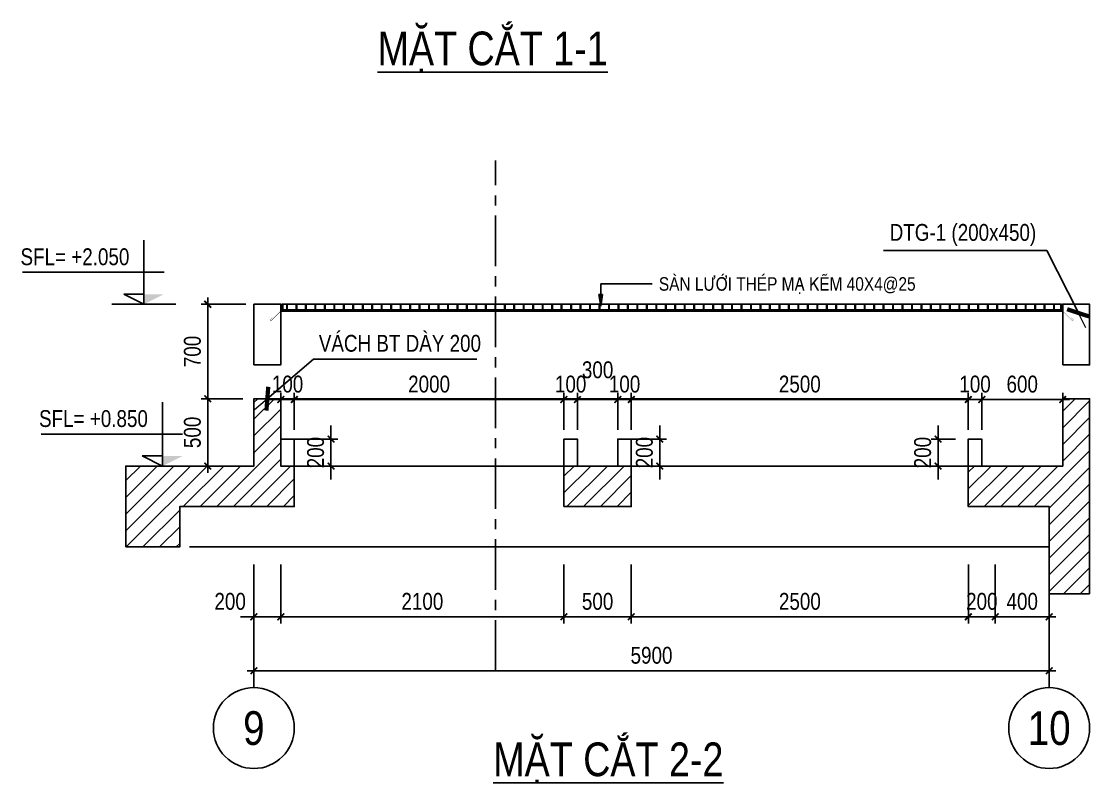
# Model space of a CAD drawing. Header units: millimetres. Extents: x -3582679 to -3542129, y 680309 to 797609.
# Drawn here: x -3558885 to -3550960, y 754673 to 760326 of the extents above; entities that cross this region are included whole.
import ezdxf
from ezdxf.enums import TextEntityAlignment as Align

# ---------------------------------------------------------------- set-up
doc = ezdxf.new("R2010")
doc.units = ezdxf.units.MM
doc.header["$LTSCALE"] = 100
doc.header["$MEASUREMENT"] = 0
doc.linetypes.add('CENTER', pattern=[2, 1.25, -0.25, 0.25, -0.25])
doc.layers.get('0').update_dxf_attribs({"lineweight": 9})
for name, color, linetype in [('01PM. TEXT A', 3, 'Continuous'), ('02PM. TEXT B', 4, 'Continuous'), ('03PM. TEXT C', 1, 'Continuous'), ('04PM. THIN', 7, 'Continuous'), ('05PM. FRAME', 4, 'Continuous'), ('11PM. DIM', 2, 'Continuous'), ('12PM. GRID', 8, 'CENTER'), ('13PM. HATCH', 8, 'Continuous'), ('A14-Chi tiet Thong gio ham$0$Brick Wall', 4, 'Continuous'), ('A14-Chi tiet Thong gio ham$0$Concrete Line', 6, 'Continuous'), ('A14-Chi tiet Thong gio ham$0$Line', 3, 'Continuous'), ('A14-Chi tiet Thong gio ham$0$Net cat Tuong', 4, 'Continuous'), ('BLOCK A - CHI TIET THANG 4$0$Ky hieu Truc', 1, 'Continuous')]:
    doc.layers.add(name, color=color, linetype=linetype)
for name, color, linetype, lineweight in [('A14-Chi tiet Thong gio ham$0$Dim 50', 1, 'Continuous', 5), ('A14-Chi tiet Thong gio ham$0$HATCH', 8, 'Continuous', 9), ('A14-Chi tiet Thong gio ham$0$Net Thay khac', 30, 'Continuous', 15)]:
    doc.layers.add(name, color=color, linetype=linetype, lineweight=lineweight)
doc.styles.add('[PMDC2013]STYLE', font='arial.ttf', dxfattribs={"width": 0.8})
doc.styles.add('A14-Chi tiet Thong gio ham$0$Arial_C', font='arial.ttf')
doc.styles.add('A14-Chi tiet Thong gio ham$0$VNI-HelveC', font='VHELVCN_0.TTF')
doc.styles.add('BLOCK A - CHI TIET THANG 4$0$VNI-HelveC', font='VHELVCN_0.TTF')
doc.dimstyles.new('20', dxfattribs={"dimtxt": 250, "dimasz": 200, "dimexe": 250, "dimexo": 0, "dimgap": 100, "dimtad": 1, "dimdec": 0, "dimlfac": 0.2, "dimzin": 0, "dimdsep": 46, "dimtxsty": '[PMDC2013]STYLE', "dimblk": 'TICK', "dimcen": 0, "dimdle": 300, "dimclrd": 2, "dimclre": 2, "dimclrt": 4, "dimadec": 0, "dimazin": 0, "dimtfac": 0.004, "dimtdec": 0, "dimtix": 1, "dimtmove": 2, "dimatfit": 3, "dimldrblk": 'TICK', "dimfxl": 1, "dimtvp": 0.8, "dimtolj": 1, "dimtzin": 0, "dimarcsym": 0})
doc.dimstyles.new('A14-Chi tiet Thong gio ham$0$Dim 50 (A1-A2)', dxfattribs={"dimscale": 50, "dimtxt": 2, "dimasz": 0.7, "dimexe": 0, "dimexo": 1, "dimgap": 1, "dimtad": 1, "dimdec": 0, "dimzin": 12, "dimdsep": 46, "dimtxsty": 'A14-Chi tiet Thong gio ham$0$VNI-HelveC', "dimblk": 'A14-Chi tiet Thong gio ham$0$_Dot', "dimcen": 1, "dimclrd": 256, "dimclre": 256, "dimclrt": 3, "dimadec": 0, "dimazin": 0, "dimtfac": 1, "dimtdec": 0, "dimtix": 1, "dimtmove": 2, "dimatfit": 3, "dimldrblk": 'A14-Chi tiet Thong gio ham$0$HTT Arrow 30', "dimfxl": 1, "dimtolj": 1, "dimtzin": 0, "dimarcsym": 0})
pattern_1 = [(45, (2443.07, -562.45), (-61.8718434, 61.8718434), [])]

# ---------------------------------------------------------------- blocks, each defined once
blk = doc.blocks.new('BLOCK A - CHI TIET THANG 4$0$HTT-Grid')
at = {"layer": '05PM. FRAME', "linetype": 'ByBlock', "lineweight": -2}
blk.add_line((0, -2.5), (0, 0), dxfattribs=at)
blk.add_circle((0, -8.5), 6, dxfattribs=at)
at = {"layer": '03PM. TEXT C', "linetype": 'ByBlock', "lineweight": -2, "style": 'BLOCK A - CHI TIET THANG 4$0$VNI-HelveC'}
blk.add_attdef('GRID', text='', height=5, dxfattribs=at).set_placement((0, -8.5), align=Align.MIDDLE)
blk = doc.blocks.new('TICK')
at = {"color": 0, "linetype": 'ByBlock'}
blk.add_line((1, 0), (-1, 0), dxfattribs=at)
at = {"color": 7, "linetype": 'ByBlock', "const_width": 0.25}
blk.add_lwpolyline([(-0.5, -0.5), (0.5, 0.5)], dxfattribs=at)
blk = doc.blocks.new('*D136')
at = {"layer": '11PM. DIM', "color": 2, "lineweight": -2, "ltscale": 0.3, "transparency": 16777216}
for p, q in [((-3557160.5, 755910.3), (-3557160.5, 755460.3)), ((-3551260.5, 755910.3), (-3551260.5, 755460.3)), ((-3551310.5, 755510.3), (-3557110.5, 755510.3))]:
    blk.add_line(p, q, dxfattribs=at)
at = {"layer": '11PM. DIM', "color": 2, "lineweight": -2, "ltscale": 0.3, "transparency": 16777216, "xscale": 50, "yscale": 50, "zscale": 50, "rotation": 180}
blk.add_blockref('TICK', (-3557160.5, 755510.3), dxfattribs=at)
at = {"layer": '11PM. DIM', "color": 2, "lineweight": -2, "ltscale": 0.3, "transparency": 16777216, "xscale": 50, "yscale": 50, "zscale": 50}
blk.add_blockref('TICK', (-3551260.5, 755510.3), dxfattribs=at)
at = {"layer": '11PM. DIM', "color": 4, "ltscale": 0.3, "transparency": 16777216, "insert": (-3554210.5, 755624.1), "char_height": 125, "attachment_point": 5, "style": '[PMDC2013]STYLE'}
blk.add_mtext('\\A1;5900', dxfattribs=at)
blk = doc.blocks.new('*D141')
at = {"layer": '11PM. DIM', "color": 2, "lineweight": -2, "ltscale": 0.3, "transparency": 16777216}
for p, q in [((-3556960.5, 756299.1), (-3556960.5, 755860.3)), ((-3554860.6, 756299.1), (-3554860.6, 755860.3)), ((-3556910.5, 755910.3), (-3554910.6, 755910.3))]:
    blk.add_line(p, q, dxfattribs=at)
at = {"layer": '11PM. DIM', "color": 2, "lineweight": -2, "ltscale": 0.3, "transparency": 16777216, "xscale": 50, "yscale": 50, "zscale": 50, "rotation": 180}
blk.add_blockref('TICK', (-3556960.5, 755910.3), dxfattribs=at)
at = {"layer": '11PM. DIM', "color": 2, "lineweight": -2, "ltscale": 0.3, "transparency": 16777216, "xscale": 50, "yscale": 50, "zscale": 50}
blk.add_blockref('TICK', (-3554860.6, 755910.3), dxfattribs=at)
at = {"layer": '11PM. DIM', "color": 4, "ltscale": 0.3, "transparency": 16777216, "insert": (-3555910.5, 756024.1), "char_height": 125, "attachment_point": 5, "style": '[PMDC2013]STYLE'}
blk.add_mtext('\\A1;2100', dxfattribs=at)
blk = doc.blocks.new('*D142')
at = {"layer": '11PM. DIM', "color": 2, "lineweight": -2, "ltscale": 0.3, "transparency": 16777216}
for p, q in [((-3554860.6, 756299.1), (-3554860.6, 755860.3)), ((-3554360.3, 756299.1), (-3554360.3, 755860.3)), ((-3554410.3, 755910.3), (-3554810.6, 755910.3))]:
    blk.add_line(p, q, dxfattribs=at)
at = {"layer": '11PM. DIM', "color": 2, "lineweight": -2, "ltscale": 0.3, "transparency": 16777216, "xscale": 50, "yscale": 50, "zscale": 50, "rotation": 180}
blk.add_blockref('TICK', (-3554860.6, 755910.3), dxfattribs=at)
at = {"layer": '11PM. DIM', "color": 2, "lineweight": -2, "ltscale": 0.3, "transparency": 16777216, "xscale": 50, "yscale": 50, "zscale": 50}
blk.add_blockref('TICK', (-3554360.3, 755910.3), dxfattribs=at)
at = {"layer": '11PM. DIM', "color": 4, "ltscale": 0.3, "transparency": 16777216, "insert": (-3554610.5, 756024.1), "char_height": 125, "attachment_point": 5, "style": '[PMDC2013]STYLE'}
blk.add_mtext('\\A1;500', dxfattribs=at)
blk = doc.blocks.new('*D138')
at = {"layer": '11PM. DIM', "color": 2, "lineweight": -2, "ltscale": 0.3, "transparency": 16777216}
for p, q in [((-3554360.3, 756299.1), (-3554360.3, 755860.3)), ((-3551860, 756299.1), (-3551860, 755860.3)), ((-3554310.3, 755910.3), (-3551910, 755910.3))]:
    blk.add_line(p, q, dxfattribs=at)
at = {"layer": '11PM. DIM', "color": 2, "lineweight": -2, "ltscale": 0.3, "transparency": 16777216, "xscale": 50, "yscale": 50, "zscale": 50, "rotation": 180}
blk.add_blockref('TICK', (-3554360.3, 755910.3), dxfattribs=at)
at = {"layer": '11PM. DIM', "color": 2, "lineweight": -2, "ltscale": 0.3, "transparency": 16777216, "xscale": 50, "yscale": 50, "zscale": 50}
blk.add_blockref('TICK', (-3551860, 755910.3), dxfattribs=at)
at = {"layer": '11PM. DIM', "color": 4, "ltscale": 0.3, "transparency": 16777216, "insert": (-3553110.1, 756024.1), "char_height": 125, "attachment_point": 5, "style": '[PMDC2013]STYLE'}
blk.add_mtext('\\A1;2500', dxfattribs=at)
blk = doc.blocks.new('*D139')
at = {"layer": '11PM. DIM', "color": 2, "lineweight": -2, "ltscale": 0.3, "transparency": 16777216}
for p, q in [((-3551860, 756299.1), (-3551860, 755860.3)), ((-3551660.5, 756299.1), (-3551660.5, 755860.3)), ((-3551910, 755910.3), (-3551960, 755910.3)), ((-3551660.5, 755910.3), (-3551860, 755910.3)), ((-3551610.5, 755910.3), (-3551560.5, 755910.3))]:
    blk.add_line(p, q, dxfattribs=at)
at = {"layer": '11PM. DIM', "color": 2, "lineweight": -2, "ltscale": 0.3, "transparency": 16777216, "xscale": 50, "yscale": 50, "zscale": 50}
blk.add_blockref('TICK', (-3551860, 755910.3), dxfattribs=at)
at = {"layer": '11PM. DIM', "color": 2, "lineweight": -2, "ltscale": 0.3, "transparency": 16777216, "xscale": 50, "yscale": 50, "zscale": 50, "rotation": 180}
blk.add_blockref('TICK', (-3551660.5, 755910.3), dxfattribs=at)
at = {"layer": '11PM. DIM', "color": 4, "ltscale": 0.3, "transparency": 16777216, "insert": (-3551760.2, 756024.1), "char_height": 125, "attachment_point": 5, "style": '[PMDC2013]STYLE'}
blk.add_mtext('\\A1;200', dxfattribs=at)
blk = doc.blocks.new('*D140')
at = {"layer": '11PM. DIM', "color": 2, "lineweight": -2, "ltscale": 0.3, "transparency": 16777216}
for p, q in [((-3557160.5, 756299.1), (-3557160.5, 755860.3)), ((-3556960.5, 756299.1), (-3556960.5, 755860.3)), ((-3557210.5, 755910.3), (-3557260.5, 755910.3)), ((-3557160.5, 755910.3), (-3556960.5, 755910.3)), ((-3556910.5, 755910.3), (-3556860.5, 755910.3))]:
    blk.add_line(p, q, dxfattribs=at)
at = {"layer": '11PM. DIM', "color": 2, "lineweight": -2, "ltscale": 0.3, "transparency": 16777216, "xscale": 50, "yscale": 50, "zscale": 50}
blk.add_blockref('TICK', (-3557160.5, 755910.3), dxfattribs=at)
at = {"layer": '11PM. DIM', "color": 2, "lineweight": -2, "ltscale": 0.3, "transparency": 16777216, "xscale": 50, "yscale": 50, "zscale": 50, "rotation": 180}
blk.add_blockref('TICK', (-3556960.5, 755910.3), dxfattribs=at)
at = {"layer": '11PM. DIM', "color": 4, "ltscale": 0.3, "transparency": 16777216, "insert": (-3557336.5, 756024.1), "char_height": 125, "attachment_point": 5, "style": '[PMDC2013]STYLE'}
blk.add_mtext('\\A1;200', dxfattribs=at)
blk = doc.blocks.new('*D137')
at = {"layer": '11PM. DIM', "color": 2, "lineweight": -2, "ltscale": 0.3, "transparency": 16777216}
for p, q in [((-3551660.5, 756299.1), (-3551660.5, 755860.3)), ((-3551260.5, 756299.1), (-3551260.5, 755860.3)), ((-3551610.5, 755910.3), (-3551310.5, 755910.3))]:
    blk.add_line(p, q, dxfattribs=at)
at = {"layer": '11PM. DIM', "color": 2, "lineweight": -2, "ltscale": 0.3, "transparency": 16777216, "xscale": 50, "yscale": 50, "zscale": 50, "rotation": 180}
blk.add_blockref('TICK', (-3551660.5, 755910.3), dxfattribs=at)
at = {"layer": '11PM. DIM', "color": 2, "lineweight": -2, "ltscale": 0.3, "transparency": 16777216, "xscale": 50, "yscale": 50, "zscale": 50}
blk.add_blockref('TICK', (-3551260.5, 755910.3), dxfattribs=at)
at = {"layer": '11PM. DIM', "color": 4, "ltscale": 0.3, "transparency": 16777216, "insert": (-3551460.5, 756024.1), "char_height": 125, "attachment_point": 5, "style": '[PMDC2013]STYLE'}
blk.add_mtext('\\A1;400', dxfattribs=at)
blk = doc.blocks.new('*U24')
at = {"layer": '04PM. THIN'}
for p, q in [((0, 0), (0, 950)), ((-300, 475), (1800, 475)), ((0, 150), (300, 150)), ((300, 150), (0, 0))]:
    blk.add_line(p, q, dxfattribs=at)
at = {"layer": '04PM. THIN', "linetype": 'ByBlock'}
blk.add_line((-475, 0), (475, 0), dxfattribs=at)
at = {"layer": '04PM. THIN'}
blk.add_solid([(0, 0), (0, 150), (-300, 150)], dxfattribs=at)
blk = doc.blocks.new('*D144')
at = {"layer": '11PM. DIM', "color": 2, "lineweight": -2, "ltscale": 0.3, "transparency": 16777216}
for p, q in [((-3557242.3, 757528), (-3557552.2, 757528)), ((-3557502.2, 757478), (-3557502.2, 757078)), ((-3557242.3, 757028), (-3557552.2, 757028))]:
    blk.add_line(p, q, dxfattribs=at)
at = {"layer": '11PM. DIM', "color": 2, "lineweight": -2, "ltscale": 0.3, "transparency": 16777216, "xscale": 50, "yscale": 50, "zscale": 50}
for p, rotation in [((-3557502.2, 757528), 90), ((-3557502.2, 757028), 270)]:
    blk.add_blockref('TICK', p, dxfattribs=dict(at, rotation=rotation))
at = {"layer": '11PM. DIM', "color": 4, "ltscale": 0.3, "transparency": 16777216, "insert": (-3557616, 757278), "char_height": 125, "attachment_point": 5, "rotation": 90, "style": '[PMDC2013]STYLE'}
blk.add_mtext('\\A1;500', dxfattribs=at)
blk = doc.blocks.new('*D143')
at = {"layer": '11PM. DIM', "color": 2, "lineweight": -2, "ltscale": 0.3, "transparency": 16777216}
for p, q in [((-3557220.1, 758228), (-3557552.2, 758228)), ((-3557502.2, 757578), (-3557502.2, 758178)), ((-3557242.3, 757528), (-3557552.2, 757528))]:
    blk.add_line(p, q, dxfattribs=at)
at = {"layer": '11PM. DIM', "color": 2, "lineweight": -2, "ltscale": 0.3, "transparency": 16777216, "xscale": 50, "yscale": 50, "zscale": 50}
for p, rotation in [((-3557502.2, 758228), 90), ((-3557502.2, 757528), 270)]:
    blk.add_blockref('TICK', p, dxfattribs=dict(at, rotation=rotation))
at = {"layer": '11PM. DIM', "color": 4, "ltscale": 0.3, "transparency": 16777216, "insert": (-3557616, 757878), "char_height": 125, "attachment_point": 5, "rotation": 90, "style": '[PMDC2013]STYLE'}
blk.add_mtext('\\A1;700', dxfattribs=at)
blk = doc.blocks.new('A14-Chi tiet Thong gio ham$0$Steel V')
at = {"color": 0}
for p, q in [((0, 0), (0, 50)), ((0, 50), (0, 50)), ((50, 0), (0, 0)), ((5, 12), (5, 45)), ((45, 5), (12, 5)), ((50, 0), (50, 0))]:
    blk.add_line(p, q, dxfattribs=at)
for centre, radius, start, end in [((0, 45), 5, 0, 90), ((12, 12), 7, 180, 270), ((45, 0), 5, 0, 90)]:
    blk.add_arc(centre, radius, start, end, dxfattribs=at)
blk = doc.blocks.new('*D234')
at = {"layer": '11PM. DIM', "color": 2, "lineweight": -2, "ltscale": 0.3, "transparency": 16777216}
for p, q in [((-3557010.5, 757521.7), (-3557060.5, 757521.7)), ((-3556960.5, 757296.2), (-3556960.5, 757571.7)), ((-3556960.5, 757521.7), (-3556860.5, 757521.7)), ((-3556860.5, 757296.2), (-3556860.5, 757571.7)), ((-3556810.5, 757521.7), (-3556760.5, 757521.7))]:
    blk.add_line(p, q, dxfattribs=at)
at = {"layer": '11PM. DIM', "color": 2, "lineweight": -2, "ltscale": 0.3, "transparency": 16777216, "xscale": 50, "yscale": 50, "zscale": 50}
blk.add_blockref('TICK', (-3556960.5, 757521.7), dxfattribs=at)
at = {"layer": '11PM. DIM', "color": 2, "lineweight": -2, "ltscale": 0.3, "transparency": 16777216, "xscale": 50, "yscale": 50, "zscale": 50, "rotation": 180}
blk.add_blockref('TICK', (-3556860.5, 757521.7), dxfattribs=at)
at = {"layer": '11PM. DIM', "color": 4, "ltscale": 0.3, "transparency": 16777216, "insert": (-3556910.5, 757635.5), "char_height": 125, "attachment_point": 5, "style": '[PMDC2013]STYLE'}
blk.add_mtext('\\A1;100', dxfattribs=at)
blk = doc.blocks.new('*D235')
at = {"layer": '11PM. DIM', "color": 2, "lineweight": -2, "ltscale": 0.3, "transparency": 16777216}
for p, q in [((-3556860.5, 757296.2), (-3556860.5, 757571.7)), ((-3556810.5, 757521.7), (-3554910.5, 757521.7)), ((-3554860.5, 757296.2), (-3554860.5, 757571.7))]:
    blk.add_line(p, q, dxfattribs=at)
at = {"layer": '11PM. DIM', "color": 2, "lineweight": -2, "ltscale": 0.3, "transparency": 16777216, "xscale": 50, "yscale": 50, "zscale": 50, "rotation": 180}
blk.add_blockref('TICK', (-3556860.5, 757521.7), dxfattribs=at)
at = {"layer": '11PM. DIM', "color": 2, "lineweight": -2, "ltscale": 0.3, "transparency": 16777216, "xscale": 50, "yscale": 50, "zscale": 50}
blk.add_blockref('TICK', (-3554860.5, 757521.7), dxfattribs=at)
at = {"layer": '11PM. DIM', "color": 4, "ltscale": 0.3, "transparency": 16777216, "insert": (-3555860.5, 757635.5), "char_height": 125, "attachment_point": 5, "style": '[PMDC2013]STYLE'}
blk.add_mtext('\\A1;2000', dxfattribs=at)
blk = doc.blocks.new('*D236')
at = {"layer": '11PM. DIM', "color": 2, "lineweight": -2, "ltscale": 0.3, "transparency": 16777216}
for p, q in [((-3554910.5, 757521.7), (-3554960.5, 757521.7)), ((-3554860.5, 757296.2), (-3554860.5, 757571.7)), ((-3554860.5, 757521.7), (-3554760.5, 757521.7)), ((-3554760.5, 757296.2), (-3554760.5, 757571.7)), ((-3554710.5, 757521.7), (-3554660.5, 757521.7))]:
    blk.add_line(p, q, dxfattribs=at)
at = {"layer": '11PM. DIM', "color": 2, "lineweight": -2, "ltscale": 0.3, "transparency": 16777216, "xscale": 50, "yscale": 50, "zscale": 50}
blk.add_blockref('TICK', (-3554860.5, 757521.7), dxfattribs=at)
at = {"layer": '11PM. DIM', "color": 2, "lineweight": -2, "ltscale": 0.3, "transparency": 16777216, "xscale": 50, "yscale": 50, "zscale": 50, "rotation": 180}
blk.add_blockref('TICK', (-3554760.5, 757521.7), dxfattribs=at)
at = {"layer": '11PM. DIM', "color": 4, "ltscale": 0.3, "transparency": 16777216, "insert": (-3554810.5, 757635.5), "char_height": 125, "attachment_point": 5, "style": '[PMDC2013]STYLE'}
blk.add_mtext('\\A1;100', dxfattribs=at)
blk = doc.blocks.new('*D237')
at = {"layer": '11PM. DIM', "color": 2, "lineweight": -2, "ltscale": 0.3, "transparency": 16777216}
for p, q in [((-3554360.5, 757296.2), (-3554360.5, 757571.7)), ((-3554310.5, 757521.7), (-3551910.5, 757521.7)), ((-3551860.5, 757296.2), (-3551860.5, 757571.7))]:
    blk.add_line(p, q, dxfattribs=at)
at = {"layer": '11PM. DIM', "color": 2, "lineweight": -2, "ltscale": 0.3, "transparency": 16777216, "xscale": 50, "yscale": 50, "zscale": 50, "rotation": 180}
blk.add_blockref('TICK', (-3554360.5, 757521.7), dxfattribs=at)
at = {"layer": '11PM. DIM', "color": 2, "lineweight": -2, "ltscale": 0.3, "transparency": 16777216, "xscale": 50, "yscale": 50, "zscale": 50}
blk.add_blockref('TICK', (-3551860.5, 757521.7), dxfattribs=at)
at = {"layer": '11PM. DIM', "color": 4, "ltscale": 0.3, "transparency": 16777216, "insert": (-3553110.5, 757635.5), "char_height": 125, "attachment_point": 5, "style": '[PMDC2013]STYLE'}
blk.add_mtext('\\A1;2500', dxfattribs=at)
blk = doc.blocks.new('*D238')
at = {"layer": '11PM. DIM', "color": 2, "lineweight": -2, "ltscale": 0.3, "transparency": 16777216}
for p, q in [((-3551910.5, 757521.7), (-3551960.5, 757521.7)), ((-3551860.5, 757296.2), (-3551860.5, 757571.7)), ((-3551860.5, 757521.7), (-3551760.5, 757521.7)), ((-3551760.5, 757296.2), (-3551760.5, 757571.7)), ((-3551710.5, 757521.7), (-3551660.5, 757521.7))]:
    blk.add_line(p, q, dxfattribs=at)
at = {"layer": '11PM. DIM', "color": 2, "lineweight": -2, "ltscale": 0.3, "transparency": 16777216, "xscale": 50, "yscale": 50, "zscale": 50}
blk.add_blockref('TICK', (-3551860.5, 757521.7), dxfattribs=at)
at = {"layer": '11PM. DIM', "color": 2, "lineweight": -2, "ltscale": 0.3, "transparency": 16777216, "xscale": 50, "yscale": 50, "zscale": 50, "rotation": 180}
blk.add_blockref('TICK', (-3551760.5, 757521.7), dxfattribs=at)
at = {"layer": '11PM. DIM', "color": 4, "ltscale": 0.3, "transparency": 16777216, "insert": (-3551810.5, 757635.5), "char_height": 125, "attachment_point": 5, "style": '[PMDC2013]STYLE'}
blk.add_mtext('\\A1;100', dxfattribs=at)
blk = doc.blocks.new('A14-Chi tiet Thong gio ham$0$_Dot')
at = {"color": 0, "linetype": 'ByBlock', "lineweight": -2}
blk.add_line((-0.5, 0), (-1, 0), dxfattribs=at)
at = {"color": 0, "linetype": 'ByBlock', "const_width": 0.5}
blk.add_lwpolyline([(-0.25, 0, 1), (0.25, 0, 1)], format="xyb", close=True, dxfattribs=at)
blk = doc.blocks.new('A14-Chi tiet Thong gio ham$0$HTT Arrow 30')
blk.add_hatch(color=256).paths.add_polyline_path([(-2.5, 0.375), (-2.5, -0.375), (0, 0)])
at = {"color": 0, "linetype": 'ByBlock', "lineweight": -2}
for p, q in [((0, 0), (-2.5, 0.375)), ((-2.5, -0.375), (-2.5, 0.375)), ((0, 0), (-2.5, -0.375))]:
    blk.add_line(p, q, dxfattribs=at)
blk = doc.blocks.new('*D239')
at = {"layer": '11PM. DIM', "color": 2, "lineweight": -2, "ltscale": 0.3, "transparency": 16777216}
for p, q in [((-3551760.5, 757296.2), (-3551760.5, 757571.7)), ((-3551710.5, 757521.7), (-3551210.5, 757521.7)), ((-3551160.5, 757296.2), (-3551160.5, 757571.7))]:
    blk.add_line(p, q, dxfattribs=at)
at = {"layer": '11PM. DIM', "color": 2, "lineweight": -2, "ltscale": 0.3, "transparency": 16777216, "xscale": 50, "yscale": 50, "zscale": 50, "rotation": 180}
blk.add_blockref('TICK', (-3551760.5, 757521.7), dxfattribs=at)
at = {"layer": '11PM. DIM', "color": 2, "lineweight": -2, "ltscale": 0.3, "transparency": 16777216, "xscale": 50, "yscale": 50, "zscale": 50}
blk.add_blockref('TICK', (-3551160.5, 757521.7), dxfattribs=at)
at = {"layer": '11PM. DIM', "color": 4, "ltscale": 0.3, "transparency": 16777216, "insert": (-3551460.5, 757635.5), "char_height": 125, "attachment_point": 5, "style": '[PMDC2013]STYLE'}
blk.add_mtext('\\A1;600', dxfattribs=at)
blk = doc.blocks.new('*D240')
at = {"layer": '11PM. DIM', "color": 2, "lineweight": -2, "ltscale": 0.3, "transparency": 16777216}
for p, q in [((-3554760.5, 757296.2), (-3554760.5, 757571.7)), ((-3554710.5, 757521.7), (-3554510.5, 757521.7)), ((-3554460.5, 757296.2), (-3554460.5, 757571.7))]:
    blk.add_line(p, q, dxfattribs=at)
at = {"layer": '11PM. DIM', "color": 2, "lineweight": -2, "ltscale": 0.3, "transparency": 16777216, "xscale": 50, "yscale": 50, "zscale": 50, "rotation": 180}
blk.add_blockref('TICK', (-3554760.5, 757521.7), dxfattribs=at)
at = {"layer": '11PM. DIM', "color": 2, "lineweight": -2, "ltscale": 0.3, "transparency": 16777216, "xscale": 50, "yscale": 50, "zscale": 50}
blk.add_blockref('TICK', (-3554460.5, 757521.7), dxfattribs=at)
at = {"layer": '11PM. DIM', "color": 4, "ltscale": 0.3, "transparency": 16777216, "insert": (-3554610.5, 757741.4), "char_height": 125, "attachment_point": 5, "style": '[PMDC2013]STYLE'}
blk.add_mtext('\\A1;300', dxfattribs=at)
blk = doc.blocks.new('*D241')
at = {"layer": '11PM. DIM', "color": 2, "lineweight": -2, "ltscale": 0.3, "transparency": 16777216}
for p, q in [((-3554510.5, 757521.7), (-3554560.5, 757521.7)), ((-3554460.5, 757296.2), (-3554460.5, 757571.7)), ((-3554460.5, 757521.7), (-3554360.5, 757521.7)), ((-3554360.5, 757296.2), (-3554360.5, 757571.7)), ((-3554310.5, 757521.7), (-3554260.5, 757521.7))]:
    blk.add_line(p, q, dxfattribs=at)
at = {"layer": '11PM. DIM', "color": 2, "lineweight": -2, "ltscale": 0.3, "transparency": 16777216, "xscale": 50, "yscale": 50, "zscale": 50}
blk.add_blockref('TICK', (-3554460.5, 757521.7), dxfattribs=at)
at = {"layer": '11PM. DIM', "color": 2, "lineweight": -2, "ltscale": 0.3, "transparency": 16777216, "xscale": 50, "yscale": 50, "zscale": 50, "rotation": 180}
blk.add_blockref('TICK', (-3554360.5, 757521.7), dxfattribs=at)
at = {"layer": '11PM. DIM', "color": 4, "ltscale": 0.3, "transparency": 16777216, "insert": (-3554410.5, 757635.5), "char_height": 125, "attachment_point": 5, "style": '[PMDC2013]STYLE'}
blk.add_mtext('\\A1;100', dxfattribs=at)
blk = doc.blocks.new('*D242')
at = {"layer": '11PM. DIM', "color": 2, "lineweight": -2, "ltscale": 0.3, "transparency": 16777216}
for p, q in [((-3552084.9, 757278), (-3552084.9, 757328)), ((-3551954.8, 757228), (-3552134.9, 757228)), ((-3552084.9, 757228), (-3552084.9, 757028)), ((-3551954.8, 757028), (-3552134.9, 757028)), ((-3552084.9, 756978), (-3552084.9, 756928))]:
    blk.add_line(p, q, dxfattribs=at)
at = {"layer": '11PM. DIM', "color": 2, "lineweight": -2, "ltscale": 0.3, "transparency": 16777216, "xscale": 50, "yscale": 50, "zscale": 50}
for p, rotation in [((-3552084.9, 757228), 270), ((-3552084.9, 757028), 90)]:
    blk.add_blockref('TICK', p, dxfattribs=dict(at, rotation=rotation))
at = {"layer": '11PM. DIM', "color": 4, "ltscale": 0.3, "transparency": 16777216, "insert": (-3552198.7, 757128), "char_height": 125, "attachment_point": 5, "rotation": 90, "style": '[PMDC2013]STYLE'}
blk.add_mtext('\\A1;200', dxfattribs=at)
blk = doc.blocks.new('*D243')
at = {"layer": '11PM. DIM', "color": 2, "lineweight": -2, "ltscale": 0.3, "transparency": 16777216}
for p, q in [((-3554149.4, 757278), (-3554149.4, 757328)), ((-3554360.5, 757228), (-3554099.4, 757228)), ((-3554149.4, 757228), (-3554149.4, 757028)), ((-3554360.5, 757028), (-3554099.4, 757028)), ((-3554149.4, 756978), (-3554149.4, 756928))]:
    blk.add_line(p, q, dxfattribs=at)
at = {"layer": '11PM. DIM', "color": 2, "lineweight": -2, "ltscale": 0.3, "transparency": 16777216, "xscale": 50, "yscale": 50, "zscale": 50}
for p, rotation in [((-3554149.4, 757228), 270), ((-3554149.4, 757028), 90)]:
    blk.add_blockref('TICK', p, dxfattribs=dict(at, rotation=rotation))
at = {"layer": '11PM. DIM', "color": 4, "ltscale": 0.3, "transparency": 16777216, "insert": (-3554263.2, 757128), "char_height": 125, "attachment_point": 5, "rotation": 90, "style": '[PMDC2013]STYLE'}
blk.add_mtext('\\A1;200', dxfattribs=at)
blk = doc.blocks.new('*D244')
at = {"layer": '11PM. DIM', "color": 2, "lineweight": -2, "ltscale": 0.3, "transparency": 16777216}
for p, q in [((-3556588.2, 757278), (-3556588.2, 757328)), ((-3556860.5, 757228), (-3556538.2, 757228)), ((-3556588.2, 757228), (-3556588.2, 757028)), ((-3556860.5, 757028), (-3556538.2, 757028)), ((-3556588.2, 756978), (-3556588.2, 756928))]:
    blk.add_line(p, q, dxfattribs=at)
at = {"layer": '11PM. DIM', "color": 2, "lineweight": -2, "ltscale": 0.3, "transparency": 16777216, "xscale": 50, "yscale": 50, "zscale": 50}
for p, rotation in [((-3556588.2, 757228), 270), ((-3556588.2, 757028), 90)]:
    blk.add_blockref('TICK', p, dxfattribs=dict(at, rotation=rotation))
at = {"layer": '11PM. DIM', "color": 4, "ltscale": 0.3, "transparency": 16777216, "insert": (-3556702, 757128), "char_height": 125, "attachment_point": 5, "rotation": 90, "style": '[PMDC2013]STYLE'}
blk.add_mtext('\\A1;200', dxfattribs=at)

msp = doc.modelspace()

# ---------------------------------------------------------------- hatches: boundary and pattern name
at = {"layer": '13PM. HATCH'}
h = msp.add_hatch(dxfattribs=at)
h.set_pattern_fill('ANSI31', color=256, scale=700, style=0)
h.set_pattern_definition(pattern_1)
h.paths.add_polyline_path([(-3556860.5, 756728), (-3556860.5, 757028), (-3556960.5, 757028), (-3556960.5, 757228), (-3556960.5, 757528), (-3557160.5, 757528), (-3557160.5, 757028), (-3558110.5, 757028), (-3558110.5, 756428), (-3557710.5, 756428), (-3557710.5, 756728)])
h = msp.add_hatch(dxfattribs=at)
h.set_pattern_fill('ANSI31', color=256, scale=700, style=0)
h.set_pattern_definition(pattern_1)
h.paths.add_polyline_path([(-3551860.5, 757028), (-3551860.5, 756728), (-3551260.5, 756728), (-3551260.5, 756080.9), (-3550960.5, 756080.9), (-3550960.5, 757528), (-3551160.5, 757528), (-3551160.5, 757028)])
h = msp.add_hatch(dxfattribs=at)
h.set_pattern_fill('ANSI31', color=256, scale=700, style=0)
h.set_pattern_definition(pattern_1)
h.paths.add_polyline_path([(-3554360.5, 756728), (-3554360.5, 757028), (-3554460.5, 757028), (-3554860.5, 757028), (-3554860.5, 756728)])

# ---------------------------------------------------------------- linework, layer by layer
at = {"layer": '12PM. GRID', "ltscale": 3}
msp.add_lwpolyline([(-3555368.5, 755510.3), (-3555368.5, 759293.2)], dxfattribs=at)
at = {"layer": '13PM. HATCH'}
for p, q in [((-3556960.5, 757528), (-3551860.5, 757528)), ((-3556960.5, 757028), (-3551860.5, 757028)), ((-3557638.6, 756428), (-3551260.5, 756428))]:
    msp.add_line(p, q, dxfattribs=at)
at = {"layer": 'A14-Chi tiet Thong gio ham$0$Brick Wall'}
for points in [[(-3557160.5, 757778), (-3557160.5, 758228), (-3556960.5, 758228), (-3556960.5, 757778)], [(-3551160.5, 757778), (-3551160.5, 758228), (-3550960.5, 758228), (-3550960.5, 757778)], [(-3558110.5, 756428), (-3558110.5, 757028), (-3557160.5, 757028), (-3557160.5, 757528), (-3556960.5, 757528), (-3556960.5, 757028), (-3556860.5, 757028), (-3556860.5, 756728), (-3557710.5, 756728), (-3557710.5, 756428)], [(-3550960.5, 756080.9), (-3550960.5, 757528), (-3551160.5, 757528), (-3551160.5, 757028), (-3551860.5, 757028), (-3551860.5, 756728), (-3551260.5, 756728), (-3551260.5, 756080.9)], [(-3556860.5, 757028), (-3556860.5, 757228), (-3556960.5, 757228), (-3556960.5, 757028)], [(-3554760.5, 757028), (-3554760.5, 757228), (-3554860.5, 757228), (-3554860.5, 757028)], [(-3554360.5, 757028), (-3554360.5, 757228), (-3554460.5, 757228), (-3554460.5, 757028)], [(-3551760.5, 757028), (-3551760.5, 757228), (-3551860.5, 757228), (-3551860.5, 757028)], [(-3554860.5, 756728), (-3554860.5, 757028), (-3554360.5, 757028), (-3554360.5, 756728)]]:
    msp.add_lwpolyline(points, close=True, dxfattribs=at)
at = {"layer": 'A14-Chi tiet Thong gio ham$0$Concrete Line'}
for p, q in [((-3556960.5, 758178), (-3556960.5, 758228)), ((-3551160.5, 758178), (-3551185.5, 758178)), ((-3551160.5, 758228), (-3551160.5, 758178))]:
    msp.add_line(p, q, dxfattribs=at)
at = {"layer": 'A14-Chi tiet Thong gio ham$0$Concrete Line', "const_width": 2}
for points in [[(-3556960.5, 758178), (-3557031.2, 758107.3, -0.414214), (-3557038.3, 758107.3, -0.414214), (-3557038.3, 758114.3), (-3557024.1, 758128.5)], [(-3551160.5, 758178), (-3551089.8, 758107.3, 0.414214), (-3551082.7, 758107.3, 0.414214), (-3551082.7, 758114.3), (-3551096.8, 758128.5)]]:
    msp.add_lwpolyline(points, format="xyb", dxfattribs=at)
at = {"layer": 'A14-Chi tiet Thong gio ham$0$HATCH', "color": 8}
for p, q in [((-3556935.5, 758178), (-3556915.5, 758178)), ((-3551185.5, 758178), (-3551210.5, 758178))]:
    msp.add_line(p, q, dxfattribs=at)
at = {"layer": 'A14-Chi tiet Thong gio ham$0$Line', "color": 2}
for p, q in [((-3556950.5, 758228), (-3551170.5, 758228)), ((-3556950.5, 758188), (-3551170.5, 758188)), ((-3556948.5, 758183), (-3556948.5, 758188)), ((-3556940.5, 758183), (-3556940.5, 758188)), ((-3551205.5, 758183), (-3551205.5, 758188)), ((-3551172.5, 758183), (-3551172.5, 758188))]:
    msp.add_line(p, q, dxfattribs=at)
at = {"layer": 'A14-Chi tiet Thong gio ham$0$Net cat Tuong'}
for points in [[(-3556946.5, 758188), (-3556950.5, 758188), (-3556950.5, 758228), (-3556946.5, 758228)], [(-3556912.8, 758188), (-3556916.8, 758188), (-3556916.8, 758228), (-3556912.8, 758228)], [(-3556842.6, 758188), (-3556846.6, 758188), (-3556846.6, 758228), (-3556842.6, 758228)], [(-3556772.3, 758188), (-3556776.3, 758188), (-3556776.3, 758228), (-3556772.3, 758228)], [(-3556702.1, 758188), (-3556706.1, 758188), (-3556706.1, 758228), (-3556702.1, 758228)], [(-3556635.8, 758188), (-3556631.8, 758188), (-3556631.8, 758228), (-3556635.8, 758228)], [(-3556561.6, 758188), (-3556565.6, 758188), (-3556565.6, 758228), (-3556561.6, 758228)], [(-3556491.3, 758188), (-3556495.3, 758188), (-3556495.3, 758228), (-3556491.3, 758228)], [(-3556425.1, 758188), (-3556421.1, 758188), (-3556421.1, 758228), (-3556425.1, 758228)], [(-3556354.8, 758188), (-3556350.8, 758188), (-3556350.8, 758228), (-3556354.8, 758228)], [(-3556284.6, 758188), (-3556280.6, 758188), (-3556280.6, 758228), (-3556284.6, 758228)], [(-3556214.3, 758188), (-3556210.3, 758188), (-3556210.3, 758228), (-3556214.3, 758228)], [(-3556144.1, 758188), (-3556140.1, 758188), (-3556140.1, 758228), (-3556144.1, 758228)], [(-3556073.8, 758188), (-3556069.8, 758188), (-3556069.8, 758228), (-3556073.8, 758228)], [(-3556003.6, 758188), (-3555999.6, 758188), (-3555999.6, 758228), (-3556003.6, 758228)], [(-3555933.3, 758188), (-3555929.3, 758188), (-3555929.3, 758228), (-3555933.3, 758228)], [(-3555863.1, 758188), (-3555859.1, 758188), (-3555859.1, 758228), (-3555863.1, 758228)], [(-3555792.8, 758188), (-3555788.8, 758188), (-3555788.8, 758228), (-3555792.8, 758228)], [(-3555722.6, 758188), (-3555718.6, 758188), (-3555718.6, 758228), (-3555722.6, 758228)], [(-3555652.3, 758188), (-3555648.3, 758188), (-3555648.3, 758228), (-3555652.3, 758228)], [(-3555582.1, 758188), (-3555578.1, 758188), (-3555578.1, 758228), (-3555582.1, 758228)], [(-3555511.8, 758188), (-3555507.8, 758188), (-3555507.8, 758228), (-3555511.8, 758228)], [(-3555441.6, 758188), (-3555437.6, 758188), (-3555437.6, 758228), (-3555441.6, 758228)], [(-3555371.3, 758188), (-3555367.3, 758188), (-3555367.3, 758228), (-3555371.3, 758228)], [(-3555301.1, 758188), (-3555297.1, 758188), (-3555297.1, 758228), (-3555301.1, 758228)], [(-3555230.8, 758188), (-3555226.8, 758188), (-3555226.8, 758228), (-3555230.8, 758228)], [(-3555160.6, 758188), (-3555156.6, 758188), (-3555156.6, 758228), (-3555160.6, 758228)], [(-3555090.3, 758188), (-3555086.3, 758188), (-3555086.3, 758228), (-3555090.3, 758228)], [(-3555020.1, 758188), (-3555016.1, 758188), (-3555016.1, 758228), (-3555020.1, 758228)], [(-3554949.8, 758188), (-3554945.8, 758188), (-3554945.8, 758228), (-3554949.8, 758228)], [(-3554879.6, 758188), (-3554875.6, 758188), (-3554875.6, 758228), (-3554879.6, 758228)], [(-3554809.3, 758188), (-3554805.3, 758188), (-3554805.3, 758228), (-3554809.3, 758228)], [(-3554739.1, 758188), (-3554735.1, 758188), (-3554735.1, 758228), (-3554739.1, 758228)], [(-3554668.8, 758188), (-3554664.8, 758188), (-3554664.8, 758228), (-3554668.8, 758228)], [(-3554598.6, 758188), (-3554594.6, 758188), (-3554594.6, 758228), (-3554598.6, 758228)], [(-3554528.3, 758188), (-3554524.3, 758188), (-3554524.3, 758228), (-3554528.3, 758228)], [(-3554458.1, 758188), (-3554454.1, 758188), (-3554454.1, 758228), (-3554458.1, 758228)], [(-3554387.8, 758188), (-3554383.8, 758188), (-3554383.8, 758228), (-3554387.8, 758228)], [(-3554317.6, 758188), (-3554313.6, 758188), (-3554313.6, 758228), (-3554317.6, 758228)], [(-3554247.3, 758188), (-3554243.3, 758188), (-3554243.3, 758228), (-3554247.3, 758228)], [(-3554177.1, 758188), (-3554173.1, 758188), (-3554173.1, 758228), (-3554177.1, 758228)], [(-3554106.8, 758188), (-3554102.8, 758188), (-3554102.8, 758228), (-3554106.8, 758228)], [(-3554036.6, 758188), (-3554032.6, 758188), (-3554032.6, 758228), (-3554036.6, 758228)], [(-3553966.3, 758188), (-3553962.3, 758188), (-3553962.3, 758228), (-3553966.3, 758228)], [(-3553896.1, 758188), (-3553892.1, 758188), (-3553892.1, 758228), (-3553896.1, 758228)], [(-3553825.8, 758188), (-3553821.8, 758188), (-3553821.8, 758228), (-3553825.8, 758228)], [(-3553755.6, 758188), (-3553751.6, 758188), (-3553751.6, 758228), (-3553755.6, 758228)], [(-3553685.3, 758188), (-3553681.3, 758188), (-3553681.3, 758228), (-3553685.3, 758228)], [(-3553615.1, 758188), (-3553611.1, 758188), (-3553611.1, 758228), (-3553615.1, 758228)], [(-3553544.8, 758188), (-3553540.8, 758188), (-3553540.8, 758228), (-3553544.8, 758228)], [(-3553474.6, 758188), (-3553470.6, 758188), (-3553470.6, 758228), (-3553474.6, 758228)], [(-3553404.3, 758188), (-3553400.3, 758188), (-3553400.3, 758228), (-3553404.3, 758228)], [(-3553334.1, 758188), (-3553330.1, 758188), (-3553330.1, 758228), (-3553334.1, 758228)], [(-3553263.8, 758188), (-3553259.8, 758188), (-3553259.8, 758228), (-3553263.8, 758228)], [(-3553193.6, 758188), (-3553189.6, 758188), (-3553189.6, 758228), (-3553193.6, 758228)], [(-3553123.3, 758188), (-3553119.3, 758188), (-3553119.3, 758228), (-3553123.3, 758228)], [(-3553053.1, 758188), (-3553049.1, 758188), (-3553049.1, 758228), (-3553053.1, 758228)], [(-3552982.8, 758188), (-3552978.8, 758188), (-3552978.8, 758228), (-3552982.8, 758228)], [(-3552912.6, 758188), (-3552908.6, 758188), (-3552908.6, 758228), (-3552912.6, 758228)], [(-3552842.3, 758188), (-3552838.3, 758188), (-3552838.3, 758228), (-3552842.3, 758228)], [(-3552772.1, 758188), (-3552768.1, 758188), (-3552768.1, 758228), (-3552772.1, 758228)], [(-3552701.8, 758188), (-3552697.8, 758188), (-3552697.8, 758228), (-3552701.8, 758228)], [(-3552631.6, 758188), (-3552627.6, 758188), (-3552627.6, 758228), (-3552631.6, 758228)], [(-3552561.3, 758188), (-3552557.3, 758188), (-3552557.3, 758228), (-3552561.3, 758228)], [(-3552491.1, 758188), (-3552487.1, 758188), (-3552487.1, 758228), (-3552491.1, 758228)], [(-3552420.8, 758188), (-3552416.8, 758188), (-3552416.8, 758228), (-3552420.8, 758228)], [(-3552350.6, 758188), (-3552346.6, 758188), (-3552346.6, 758228), (-3552350.6, 758228)], [(-3552280.3, 758188), (-3552276.3, 758188), (-3552276.3, 758228), (-3552280.3, 758228)], [(-3552210.1, 758188), (-3552206.1, 758188), (-3552206.1, 758228), (-3552210.1, 758228)], [(-3552139.8, 758188), (-3552135.8, 758188), (-3552135.8, 758228), (-3552139.8, 758228)], [(-3552069.6, 758188), (-3552065.6, 758188), (-3552065.6, 758228), (-3552069.6, 758228)], [(-3551999.3, 758188), (-3551995.3, 758188), (-3551995.3, 758228), (-3551999.3, 758228)], [(-3551929.1, 758188), (-3551925.1, 758188), (-3551925.1, 758228), (-3551929.1, 758228)], [(-3551858.8, 758188), (-3551854.8, 758188), (-3551854.8, 758228), (-3551858.8, 758228)], [(-3551788.6, 758188), (-3551784.6, 758188), (-3551784.6, 758228), (-3551788.6, 758228)], [(-3551718.3, 758188), (-3551714.3, 758188), (-3551714.3, 758228), (-3551718.3, 758228)], [(-3551648.1, 758188), (-3551644.1, 758188), (-3551644.1, 758228), (-3551648.1, 758228)], [(-3551577.8, 758188), (-3551573.8, 758188), (-3551573.8, 758228), (-3551577.8, 758228)], [(-3551507.6, 758188), (-3551503.6, 758188), (-3551503.6, 758228), (-3551507.6, 758228)], [(-3551437.3, 758188), (-3551433.3, 758188), (-3551433.3, 758228), (-3551437.3, 758228)], [(-3551367.1, 758188), (-3551363.1, 758188), (-3551363.1, 758228), (-3551367.1, 758228)], [(-3551296.8, 758188), (-3551292.8, 758188), (-3551292.8, 758228), (-3551296.8, 758228)], [(-3551226.6, 758188), (-3551222.6, 758188), (-3551222.6, 758228), (-3551226.6, 758228)], [(-3551174.5, 758188), (-3551170.5, 758188), (-3551170.5, 758228), (-3551174.5, 758228)]]:
    msp.add_lwpolyline(points, close=True, dxfattribs=at)
at = {"layer": 'A14-Chi tiet Thong gio ham$0$Net Thay khac'}
msp.add_line((-3556910.5, 758178), (-3551160.5, 758178), dxfattribs=at)

# ---------------------------------------------------------------- block references
at = {"layer": '02PM. TEXT B', "ltscale": 500, "xscale": -0.5, "yscale": 0.5, "zscale": 0.5}
for p in [(-3557976.2, 758228), (-3557838.8, 757028)]:
    msp.add_blockref('*U24', p, dxfattribs=at)
at = {"layer": 'A14-Chi tiet Thong gio ham$0$Net cat Tuong'}
msp.add_blockref('A14-Chi tiet Thong gio ham$0$Steel V', (-3556960.5, 758178), dxfattribs=at)
at = {"layer": 'A14-Chi tiet Thong gio ham$0$Net cat Tuong', "xscale": -1}
msp.add_blockref('A14-Chi tiet Thong gio ham$0$Steel V', (-3551160.5, 758178), dxfattribs=at)
at = {"layer": 'BLOCK A - CHI TIET THANG 4$0$Ky hieu Truc'}
ref = msp.add_blockref('BLOCK A - CHI TIET THANG 4$0$HTT-Grid', (-3557160.5, 755510.3), dxfattribs=dict(at, xscale=50, yscale=50, zscale=50))
ref.add_attrib('GRID', '9', dxfattribs={"layer": '0', "linetype": 'ByBlock', "lineweight": -2, "height": 250, "style": 'BLOCK A - CHI TIET THANG 4$0$VNI-HelveC'}).set_placement((-3557160.5, 755085.3), align=Align.MIDDLE)
ref = msp.add_blockref('BLOCK A - CHI TIET THANG 4$0$HTT-Grid', (-3551260.5, 755510.3), dxfattribs=dict(at, xscale=50, yscale=50, zscale=50))
ref.add_attrib('GRID', '10', dxfattribs={"layer": '0', "linetype": 'ByBlock', "lineweight": -2, "height": 250, "style": 'BLOCK A - CHI TIET THANG 4$0$VNI-HelveC'}).set_placement((-3551260.5, 755085.3), align=Align.MIDDLE)

# ---------------------------------------------------------------- texts
at = {"layer": '01PM. TEXT A', "style": '[PMDC2013]STYLE', "width": 0.8}
for s, p in [('%%UMẶT CẮT 1-1', (-3555389.1, 760000.6)), ('%%UMẶT CẮT 2-2', (-3554530.9, 754728.3))]:
    msp.add_text(s, height=250, dxfattribs=at).set_placement(p, align=Align.CENTER)
for s, p in [('DTG-1 (200x450)', (-3552443.7, 758698.6, 0)), ('VÁCH BT DÀY 200', (-3556678.6, 757876.2, 0))]:
    msp.add_text(s, height=125, dxfattribs=at).set_placement(p)
at = {"layer": '02PM. TEXT B', "ltscale": 500, "style": '[PMDC2013]STYLE', "width": 0.8}
for s, p in [('SFL= +2.050', (-3558891.5, 758580.5, 0)), ('SFL= +0.850', (-3558754.1, 757380.5, 0))]:
    msp.add_text(s, height=125, dxfattribs=at).set_placement(p, align=Align.MIDDLE_LEFT)
at = {"layer": 'A14-Chi tiet Thong gio ham$0$Dim 50', "color": 3, "insert": (-3554156.1, 758428.9), "char_height": 100, "attachment_point": 1, "style": 'A14-Chi tiet Thong gio ham$0$Arial_C'}
msp.add_mtext('\\A1;{\\fVNI-Helve-Condense|b0|i0|c0|p2;SAØN LÖÔÙI THEÙP MAÏ KEÕM 40X4@25}', dxfattribs=at)

# ---------------------------------------------------------------- dimensions: what is measured, and where the dimension line sits
at = {"layer": '11PM. DIM', "ltscale": 0.3}
for base, p1, p2, angle, picture, middle in [((-3557502.2, 758228), (-3557242.3, 757528), (-3557220.1, 758228), 90, '*D143', (-3557616, 757878)), ((-3557502.2, 757028), (-3557242.3, 757528), (-3557242.3, 757028), 270, '*D144', (-3557616, 757278)), ((-3556588.2, 757028), (-3556860.5, 757228), (-3556860.5, 757028), 90, '*D244', (-3556702, 757128)), ((-3554149.4, 757028), (-3554360.5, 757228), (-3554360.5, 757028), 90, '*D243', (-3554263.2, 757128)), ((-3552084.9, 757028), (-3551954.8, 757228), (-3551954.8, 757028), 90, '*D242', (-3552198.7, 757128)), ((-3554860.6, 755910.3), (-3554360.3, 756299.1), (-3554860.6, 756299.1), 180, '*D142', (-3554610.5, 756024.1)), ((-3551859.9701, 755910.3244), (-3551660.4652, 756299.1016), (-3551859.9701, 756299.1016), 180, '*D139', (-3551760.2177, 756024.1461)), ((-3557160.5, 755510.3), (-3551260.5, 755910.3), (-3557160.5, 755910.3), 180, '*D136', (-3554210.5, 755624.1))]:
    dim = msp.add_linear_dim(base=base, p1=p1, p2=p2, angle=angle, dimstyle='20', override={"dimscale": 0.5, "dimasz": 100, "dimexe": 100, "dimlfac": 1, "dimdle": 100}, dxfattribs=at)
    dim.commit()
    dim.dimension.update_dxf_attribs({"geometry": picture, "text_midpoint": middle})
for base, p1, p2, picture, middle in [((-3554460.5, 757521.7), (-3554760.5, 757296.2), (-3554460.5, 757296.2), '*D240', (-3554610.5, 757741.4)), ((-3556960.5, 755910.3), (-3557160.5, 756299.1), (-3556960.5, 756299.1), '*D140', (-3557336.5, 756024.1))]:
    dim = msp.add_linear_dim(base=base, p1=p1, p2=p2, dimstyle='20', override={"dimscale": 0.5, "dimasz": 100, "dimexe": 100, "dimlfac": 1, "dimdle": 100}, dxfattribs=at)
    dim.commit()
    dim.dimension.update_dxf_attribs({"geometry": picture, "text_midpoint": middle, "dimtype": 160})
for base, p1, p2, picture, middle in [((-3556860.5, 757521.7), (-3556960.5, 757296.2), (-3556860.5, 757296.2), '*D234', (-3556910.5, 757635.5)), ((-3554860.5, 757521.7), (-3556860.5, 757296.2), (-3554860.5, 757296.2), '*D235', (-3555860.5, 757635.5)), ((-3554760.5, 757521.7), (-3554860.5, 757296.2), (-3554760.5, 757296.2), '*D236', (-3554810.5, 757635.5)), ((-3554360.5, 757521.7), (-3554460.5, 757296.2), (-3554360.5, 757296.2), '*D241', (-3554410.5, 757635.5)), ((-3551860.5, 757521.7), (-3554360.5, 757296.2), (-3551860.5, 757296.2), '*D237', (-3553110.5, 757635.5)), ((-3551760.5, 757521.7), (-3551860.5, 757296.2), (-3551760.5, 757296.2), '*D238', (-3551810.5, 757635.5)), ((-3551160.5, 757521.7), (-3551760.5, 757296.2), (-3551160.5, 757296.2), '*D239', (-3551460.5, 757635.5)), ((-3554860.6, 755910.3), (-3556960.5, 756299.1), (-3554860.6, 756299.1), '*D141', (-3555910.5, 756024.1)), ((-3551860, 755910.3), (-3554360.3, 756299.1), (-3551860, 756299.1), '*D138', (-3553110.1, 756024.1)), ((-3551260.5, 755910.3), (-3551660.5, 756299.1), (-3551260.5, 756299.1), '*D137', (-3551460.5, 756024.1))]:
    dim = msp.add_linear_dim(base=base, p1=p1, p2=p2, dimstyle='20', override={"dimscale": 0.5, "dimasz": 100, "dimexe": 100, "dimlfac": 1, "dimdle": 100}, dxfattribs=at)
    dim.commit()
    dim.dimension.update_dxf_attribs({"geometry": picture, "text_midpoint": middle})

# ---------------------------------------------------------------- leaders
for points in [[(-3551043.9, 758163.8), (-3551277.5, 758626.6), (-3552490, 758626.6)], [(-3557060.5, 757528), (-3556719.1, 757820.1), (-3555506.6, 757820.1)]]:
    msp.add_leader(points, dimstyle='20', override={"dimscale": 0.5, "dimasz": 250, "dimexe": 100, "dimlfac": 1, "dimdle": 100}, dxfattribs=at)
at = {"layer": 'A14-Chi tiet Thong gio ham$0$Dim 50', "annotation_type": 0, "has_hookline": 1, "hookline_direction": 0, "text_width": 1982.1}
msp.add_leader([(-3554587.4, 758214.3), (-3554587.4, 758378.9), (-3554206.1, 758378.9)], dimstyle='A14-Chi tiet Thong gio ham$0$Dim 50 (A1-A2)', override={"dimgap": 1, "dimtad": 0}, dxfattribs=at)

doc.saveas('drawing.dxf')
